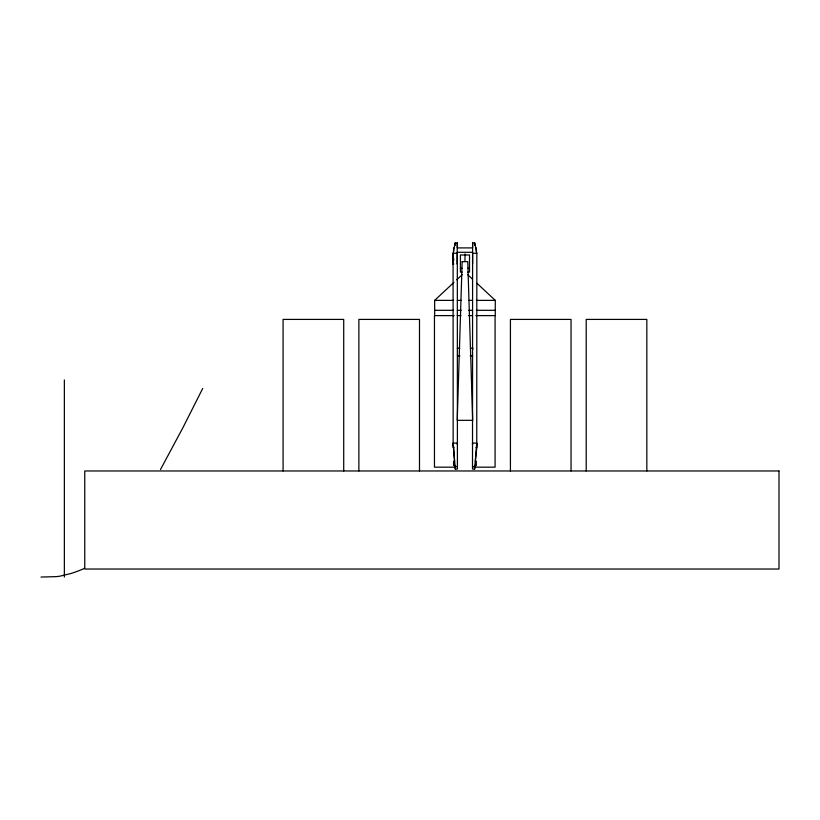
<?xml version="1.0" encoding="UTF-8"?>
<svg xmlns="http://www.w3.org/2000/svg" width="820" height="820" viewBox="0 0 820 820"><rect width="100%" height="100%" fill="white"/><g stroke="black" fill="none" stroke-linecap="round" stroke-linejoin="round"><path stroke-width="1.23" d="M457.406 444.819L457.406 443.097L453.163 443.087L454.546 461.527M457.314 252.58L457.416 469.071L455.295 469.071L453.163 443.087M455.192 245.282L455.192 242.945L457.314 242.945L457.058 263.989M457.314 247.619L457.314 242.945M475.005 465.299L474.626 469.071L472.504 469.071L472.607 242.945L474.729 242.945L476.84 253.277L476.758 447.699L475.374 461.527M472.74 349.146L472.74 348.192M464.96 261.631L465.053 253.944M474.626 469.071L476.758 443.087L472.515 443.097L472.515 444.819M453.88 263.989L453.081 263.989L453.788 258.925M455.192 242.945L453.081 253.277L453.081 263.989M202.704 388.475L183.024 427.486L160.505 469.491M434.651 315.618L434.651 300.376L453.942 282.398M456.699 279.825L462.203 274.69M84.48 568.362L82.728 569.141A113.765 113.765 0 0 1 70.633 573.58L60.28 576.091A59.593 59.593 0 0 1 56.375 576.624L41 577.054M457.386 247.906L472.535 247.906M457.386 252.293L472.535 252.293M457.324 253.277L453.081 253.277L453.163 447.699L453.962 447.699M476.84 253.277L472.597 253.277L472.597 263.989M460.409 268.335L462.121 268.335M467.8 268.335L469.511 268.335M462.121 272.117L460.409 272.117L460.409 254.989L469.511 254.989L469.511 272.107L467.8 272.117M434.651 300.376L453.593 300.376M457.386 300.376L461.168 300.376M468.753 300.376L472.535 300.376M476.328 300.376L495.27 300.376L495.27 315.618M434.651 310.308L453.593 310.308M457.386 310.308L461.168 310.308M468.753 310.308L472.535 310.308M476.328 310.308L495.27 310.308M454.178 315.618L434.456 315.618L434.456 467.174L455.479 467.174M457.283 315.618L460.983 315.618M468.558 315.618L472.258 315.618M475.815 315.618L495.085 315.618L495.085 467.174L474.062 467.174M457.365 348.172L459.733 348.192M470.372 348.192L472.74 348.172M457.365 355.849L459.928 355.87M470.178 355.87L472.74 355.849M475.959 447.699L476.758 447.699L476.758 443.087M455.295 466.559L457.416 466.559M472.504 466.559L474.626 466.559M467.718 274.69L472.31 278.974M476.902 283.248L495.27 300.376M454.926 465.299L455.295 469.071M646.836 470.967L646.836 319.41L586.208 319.41L586.208 470.967M571.048 470.967L571.048 319.41L510.429 319.41L510.429 470.967M476.328 247.906L476.328 252.293M476.328 461.188L476.328 465.586M474.729 242.945L474.729 245.282M472.607 242.945L472.607 247.619M453.593 247.906L453.593 252.293M453.593 461.188L453.593 465.586M419.491 470.967L419.491 319.41L358.873 319.41L358.873 470.967M343.713 470.967L343.713 319.41L283.084 319.41L283.084 470.967M64.36 379.957L64.36 577.054M462.152 261.631L457.232 420.332L472.689 420.332L467.769 261.631L462.162 261.631M779 470.967L84.767 470.967L84.767 569.029L779 569.029L779 470.967"/></g></svg>
